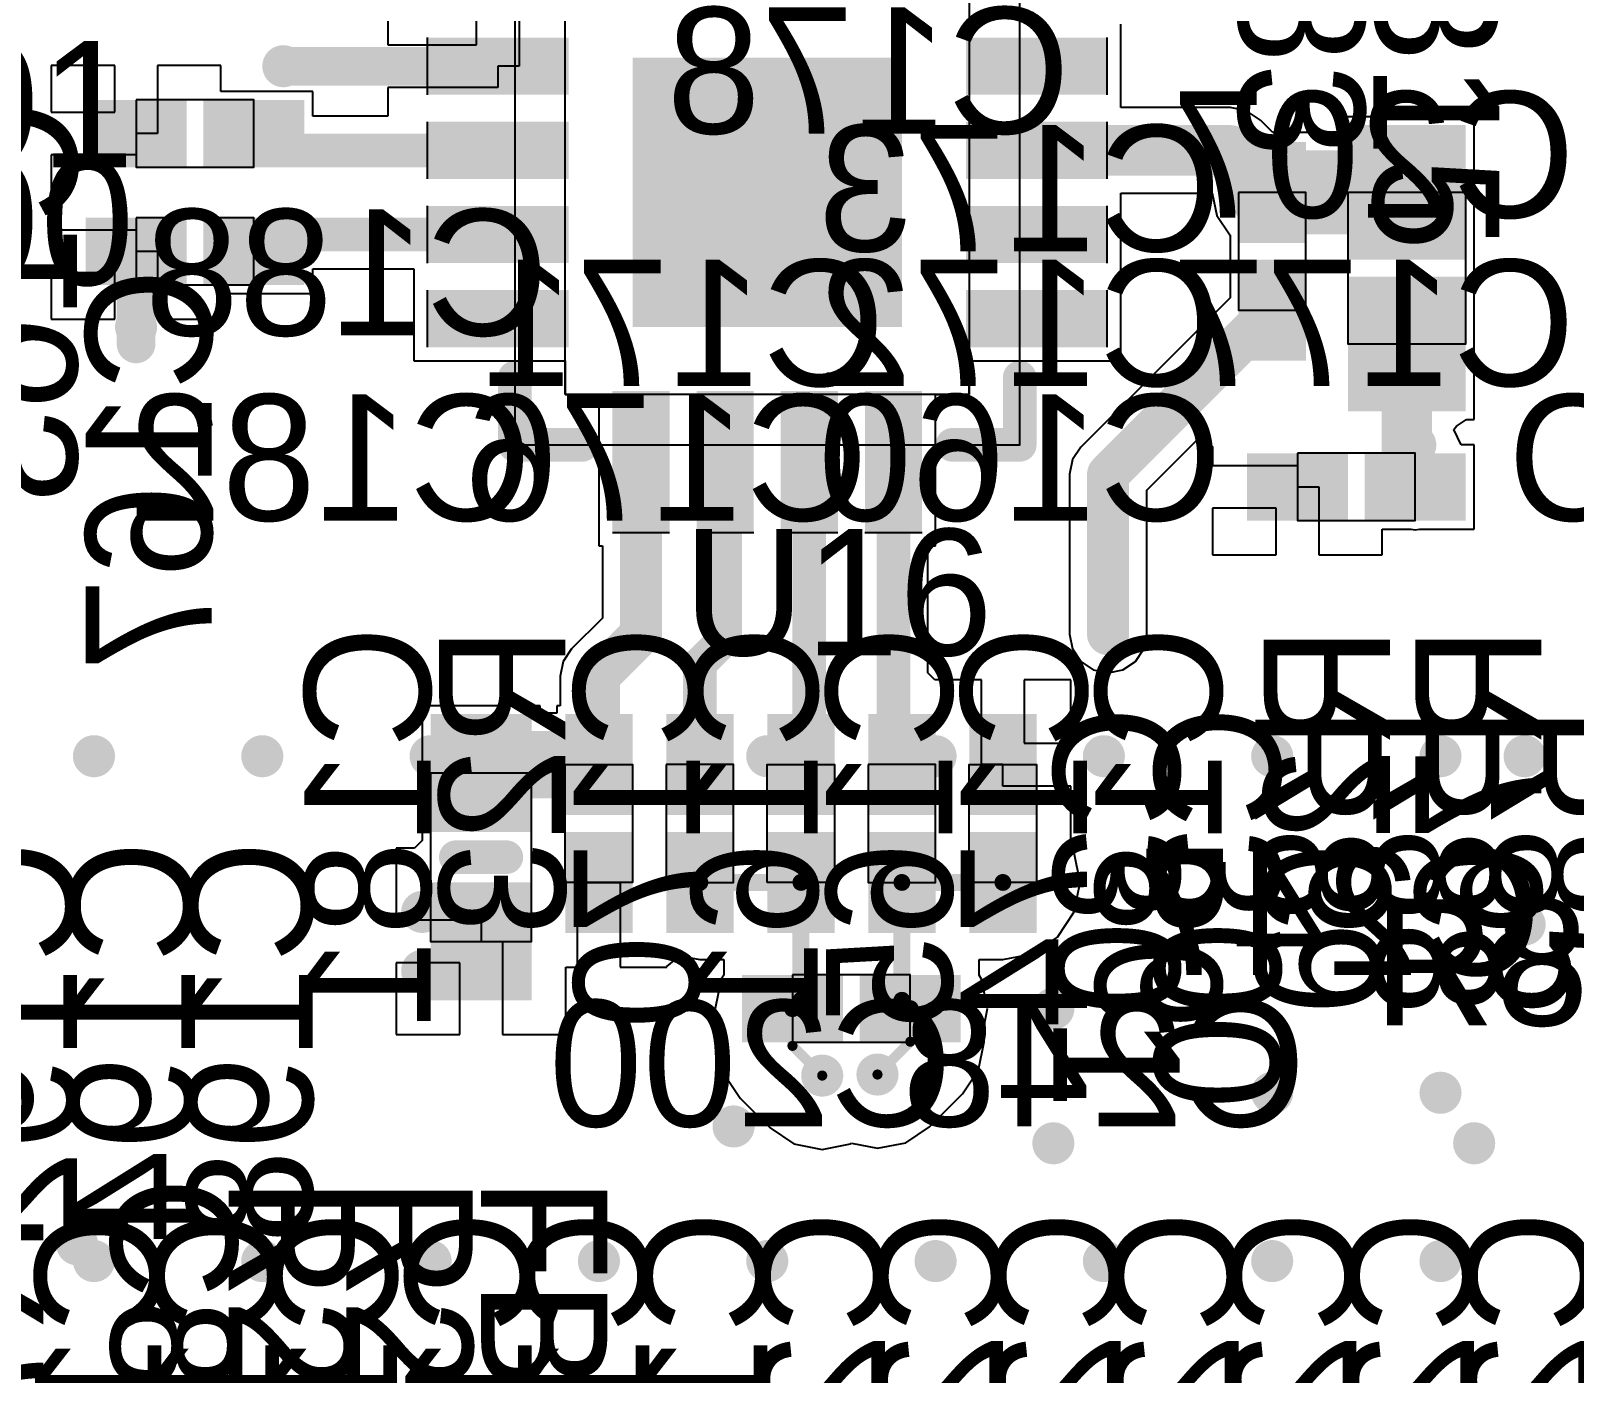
# Model space of a CAD drawing. Header units: millimetres. Extents: x 15 to 122, y 23 to 96.
# Drawn here: x 53.13 to 62.29, y 71.53 to 79.51 of the extents above; entities that cross this region are included whole.
import ezdxf

# ---------------------------------------------------------------- set-up
doc = ezdxf.new("R2010")
doc.units = ezdxf.units.MM
for name, color, linetype in [('BottomLayer', 5, 'Continuous'), ('BottomOverlay', 54, 'Continuous'), ('TopLayer', 1, 'Continuous'), ('TopOverlay', 2, 'Continuous'), ('TopPaste', 8, 'Continuous'), ('TopSolder', 216, 'Continuous'), ('Upper Modules', 80, 'Continuous')]:
    doc.layers.add(name, color=color, linetype=linetype)
doc.styles.get("Standard").update_dxf_attribs({"font": 'ARExthalf2.shx', "width": 0.1})

msp = doc.modelspace()

# ---------------------------------------------------------------- linework, layer by layer
at = {"layer": 'BottomLayer', "const_width": 0.125}
for points in [[(53.4375, 75.2, 1), (53.5625, 75.2, 1)], [(54.4375, 75.2, 1), (54.5625, 75.2, 1)], [(55.4375, 75.2, 1), (55.5625, 75.2, 1)], [(56.4375, 75.2, 1), (56.5625, 75.2, 1)], [(57.4375, 75.2, 1), (57.5625, 75.2, 1)], [(58.4375, 75.2, 1), (58.5625, 75.2, 1)], [(59.4375, 75.2, 1), (59.5625, 75.2, 1)], [(60.4375, 75.2, 1), (60.5625, 75.2, 1)], [(61.4375, 75.2, 1), (61.5625, 75.2, 1)], [(60.4375, 73.2, 1), (60.5625, 73.2, 1)], [(61.4375, 73.2, 1), (61.5625, 73.2, 1)], [(53.4375, 72.2, 1), (53.5625, 72.2, 1)], [(54.4375, 72.2, 1), (54.5625, 72.2, 1)], [(55.4375, 72.2, 1), (55.5625, 72.2, 1)], [(56.4375, 72.2, 1), (56.5625, 72.2, 1)], [(57.4375, 72.2, 1), (57.5625, 72.2, 1)], [(58.4375, 72.2, 1), (58.5625, 72.2, 1)], [(59.4375, 72.2, 1), (59.5625, 72.2, 1)], [(60.4375, 72.2, 1), (60.5625, 72.2, 1)], [(61.4375, 72.2, 1), (61.5625, 72.2, 1)]]:
    msp.add_lwpolyline(points, format="xyb", close=True, dxfattribs=at)
at = {"layer": 'TopLayer'}
for p, q in [((55.246, 79.704), (55.246, 79.427)), ((55.773, 79.427), (55.773, 79.704)), ((56.027, 79.704), (56.027, 79.3)), ((56.3, 77.35), (56.3, 79.75)), ((58.7, 79.75), (58.7, 77.35)), ((59.6, 79.0549), (59.6, 79.55)), ((55.246, 79.427), (55.773, 79.427)), ((53.623, 79.304), (53.246, 79.304)), ((53.246, 79.304), (53.246, 79.027)), ((53.623, 79.027), (53.623, 79.304)), ((54.254, 79.304), (53.877, 79.304)), ((53.877, 79.304), (53.877, 78.9)), ((54.254, 79.15), (54.254, 79.304)), ((56.027, 79.3), (55.9, 79.3)), ((55.9, 79.3), (55.9, 79.173)), ((54.8, 79.15), (54.254, 79.15)), ((54.8, 79.0039), (54.8, 79.15)), ((55.9, 79.173), (55.246, 79.173)), ((55.246, 79.173), (55.246, 79.0039)), ((60.25, 79.0549), (59.6, 79.0549)), ((60.3475, 79.0355), (60.25, 79.0549)), ((53.246, 79.027), (53.623, 79.027)), ((55.246, 79.0039), (54.8, 79.0039)), ((60.4302, 78.9802), (60.3475, 79.0355)), ((60.5036, 78.9069), (60.4302, 78.9802)), ((61.7, 79), (60.9, 79)), ((60.9, 79), (60.9, 78.9069)), ((61.7, 78.1), (61.7, 79)), ((53.877, 78.9), (53.75, 78.9)), ((53.75, 78.9), (53.75, 78.773)), ((60.9, 78.9069), (60.5036, 78.9069)), ((53.75, 78.773), (53.246, 78.773)), ((53.246, 78.773), (53.246, 78.604)), ((53.246, 78.604), (53.246, 78.604)), ((53.246, 78.604), (53.246, 78.327)), ((59.6, 78.05), (59.6, 78.5451)), ((59.6, 78.5451), (60.1441, 78.5451)), ((60.1441, 78.5451), (60.1703, 78.4134)), ((60.1703, 78.4134), (60.2477, 78.2977)), ((53.246, 78.327), (53.75, 78.327)), ((53.75, 78.327), (53.75, 78.2)), ((60.2477, 78.2977), (60.25, 78.2961)), ((60.25, 78.2961), (60.25, 78.2)), ((53.75, 78.2), (53.877, 78.2)), ((53.877, 78.2), (53.877, 77.796)), ((60.25, 78.2), (60.25, 78.2)), ((60.25, 78.2), (60.25, 78.2)), ((60.25, 78.2), (60.25, 78.2)), ((60.25, 78.2), (60.25, 78.2)), ((60.25, 78.2), (60.25, 78.2)), ((60.25, 78.2), (60.25, 78.2)), ((60.25, 78.2), (60.25, 78.2)), ((60.25, 78.2), (60.25, 78.2)), ((60.25, 78.2), (60.25, 77.9244)), ((53.623, 78.073), (53.246, 78.073)), ((53.246, 78.073), (53.246, 77.796)), ((53.623, 77.796), (53.623, 78.073)), ((54.8, 77.95), (54.8, 78.0961)), ((54.8, 78.0961), (55.4, 78.0961)), ((55.4, 78.0961), (55.4, 78.05)), ((55.4, 78.05), (55.4, 77.55)), ((59.6, 77.55), (59.6, 78.05)), ((61.7, 77.2), (61.7, 78.1)), ((61.7, 78.1), (61.7, 78.1)), ((61.7, 78.1), (61.7, 78.1)), ((61.7, 78.1), (61.7, 78.1)), ((61.7, 78.1), (61.7, 78.1)), ((61.7, 78.1), (61.7, 78.1)), ((61.7, 78.1), (61.7, 78.1)), ((54.254, 77.796), (54.254, 77.95)), ((54.254, 77.95), (54.8, 77.95)), ((60.25, 77.9244), (59.3628, 77.0372)), ((53.246, 77.796), (53.623, 77.796)), ((53.877, 77.796), (54.254, 77.796)), ((55.4, 77.55), (56.3, 77.55)), ((56.3, 77.55), (56.3, 77.35)), ((58.7, 77.35), (58.7, 77.55)), ((58.7, 77.55), (59.6, 77.55)), ((58.7, 77.35), (56.3, 77.35)), ((56.3, 77.35), (56.5, 77.35)), ((56.5, 77.35), (56.5, 76.45)), ((58.5, 76.45), (58.5, 77.35)), ((58.5, 77.35), (58.7, 77.35)), ((61.5795, 77.1404), (61.596, 77.1605)), ((61.6222, 77.05), (61.5795, 77.1404)), ((61.596, 77.1605), (61.6551, 77.2)), ((61.6551, 77.2), (61.7, 77.2)), ((59.3628, 77.0372), (59.3131, 76.9628)), ((59.7544, 76.78), (60.0536, 77.0792)), ((60.0536, 77.0792), (60.146, 77.0409)), ((60.146, 77.0409), (60.146, 76.927)), ((61.7, 77.05), (61.6222, 77.05)), ((61.7, 76.55), (61.7, 77.05)), ((59.3131, 76.9628), (59.2956, 76.875)), ((59.2956, 76.875), (59.2956, 75.925)), ((60.146, 76.927), (60.65, 76.927)), ((60.65, 76.927), (60.65, 76.8)), ((59.7544, 75.925), (59.7544, 76.78)), ((60.65, 76.8), (60.777, 76.8)), ((60.777, 76.8), (60.777, 76.396)), ((60.523, 76.673), (60.146, 76.673)), ((60.146, 76.673), (60.146, 76.396)), ((60.523, 76.396), (60.523, 76.673)), ((61.154, 76.396), (61.154, 76.55)), ((61.154, 76.55), (61.3254, 76.55)), ((61.3254, 76.55), (61.35, 76.5451)), ((61.35, 76.5451), (61.3746, 76.55)), ((61.3746, 76.55), (61.7, 76.55)), ((56.5, 76.45), (56.5206, 76.45)), ((56.5206, 76.45), (56.5206, 76.02)), ((58.4539, 75.6961), (58.4539, 76.45)), ((58.4539, 76.45), (58.5, 76.45)), ((60.146, 76.396), (60.523, 76.396)), ((60.777, 76.396), (61.154, 76.396)), ((56.5206, 76.02), (56.3378, 75.8372)), ((59.2956, 75.925), (59.3131, 75.8372)), ((59.7369, 75.8372), (59.7544, 75.925)), ((56.3378, 75.8372), (56.2881, 75.7628)), ((59.3131, 75.8372), (59.3628, 75.7628)), ((59.6872, 75.7628), (59.7369, 75.8372)), ((56.2881, 75.7628), (56.2706, 75.675)), ((59.3628, 75.7628), (59.4372, 75.7131)), ((59.6128, 75.7131), (59.6872, 75.7628)), ((56.2706, 75.675), (56.2706, 75.5)), ((58.496, 75.654), (58.4539, 75.6961)), ((58.773, 75.654), (58.496, 75.654)), ((58.496, 75.654), (58.496, 75.654)), ((58.496, 75.654), (58.496, 75.654)), ((58.773, 75.15), (58.773, 75.654)), ((59.304, 75.654), (59.027, 75.654)), ((59.027, 75.654), (59.027, 75.277)), ((59.304, 75.277), (59.304, 75.654)), ((59.4372, 75.7131), (59.525, 75.6956)), ((59.525, 75.6956), (59.6128, 75.7131)), ((56.15, 75.5), (55.45, 75.5)), ((55.45, 75.5), (55.45, 74.7)), ((56.15, 75.4559), (56.15, 75.5)), ((56.2706, 75.5), (56.25, 75.5)), ((56.25, 75.5), (56.25, 75.4559)), ((56.25, 75.4559), (56.15, 75.4559)), ((59.027, 75.277), (59.304, 75.277)), ((58.9, 75.15), (58.773, 75.15)), ((58.9, 75.023), (58.9, 75.15)), ((59.304, 75.023), (58.9, 75.023)), ((59.304, 74.6553), (59.304, 75.023)), ((55.404, 74.654), (55.296, 74.654)), ((55.296, 74.654), (55.296, 74.227)), ((55.45, 74.7), (55.404, 74.654)), ((55.45, 74.7), (55.45, 74.7)), ((55.45, 74.7), (55.45, 74.7)), ((59.3239, 74.6256), (59.304, 74.6553)), ((59.3588, 74.45), (59.3239, 74.6256)), ((56.373, 73.946), (56.373, 74.45)), ((56.373, 74.45), (56.627, 74.45)), ((56.627, 74.45), (56.627, 73.946)), ((59.3239, 74.2744), (59.3588, 74.45)), ((59.2244, 74.1256), (59.3239, 74.2744)), ((55.296, 74.227), (55.8, 74.227)), ((55.8, 74.227), (55.8, 74.1)), ((55.8, 74.1), (55.927, 74.1)), ((55.927, 74.1), (55.927, 73.546)), ((59.0756, 74.0261), (59.2244, 74.1256)), ((56.904, 73.9514), (56.9813, 74.0148)), ((56.9813, 74.0148), (57.1, 73.9912)), ((58.9, 73.9912), (59.0756, 74.0261)), ((55.673, 73.973), (55.296, 73.973)), ((55.296, 73.973), (55.296, 73.546)), ((55.673, 73.546), (55.673, 73.973)), ((56.304, 73.546), (56.304, 73.946)), ((56.304, 73.946), (56.373, 73.946)), ((56.627, 73.946), (56.904, 73.946)), ((56.904, 73.946), (56.904, 73.9514)), ((57.1, 73.9912), (57.2412, 73.9912)), ((57.2412, 73.9912), (57.2412, 73.8981)), ((58.7588, 73.8981), (58.7588, 73.9912)), ((58.7588, 73.9912), (58.9, 73.9912)), ((57.2261, 73.8756), (57.1912, 73.7)), ((57.2412, 73.8981), (57.2261, 73.8756)), ((58.7739, 73.8756), (58.7588, 73.8981)), ((58.8088, 73.7), (58.7739, 73.8756)), ((57.1912, 73.7), (57.2116, 73.5975)), ((58.7884, 73.5975), (58.8088, 73.7)), ((55.296, 73.546), (55.673, 73.546)), ((55.927, 73.546), (56.304, 73.546)), ((57.2116, 73.5975), (57.2116, 73.479)), ((58.7884, 73.5036), (58.7884, 73.5975)), ((57.2116, 73.479), (57.245, 73.3112)), ((58.7551, 73.3358), (58.7884, 73.5036)), ((57.245, 73.3112), (57.34, 73.1689)), ((58.66, 73.1936), (58.7551, 73.3358)), ((57.34, 73.1689), (57.5166, 72.9923)), ((58.465, 72.9986), (58.66, 73.1936)), ((57.5166, 72.9923), (57.6588, 72.8973)), ((58.3228, 72.9035), (58.465, 72.9986)), ((57.6588, 72.8973), (57.8266, 72.8639)), ((57.8266, 72.8639), (57.9944, 72.8973)), ((57.9944, 72.8973), (57.9999, 72.901)), ((57.9999, 72.901), (58.155, 72.8702)), ((58.155, 72.8702), (58.3228, 72.9035))]:
    msp.add_line(p, q, dxfattribs=at)
for points, const_width in [([(54.5625, 79.3, 1), (54.6875, 79.3, 1)], 0.125), ([(54.5675, 79.3, 1), (54.6825, 79.3, 1)], 0.115), ([(55.4425, 79.3, 1), (55.5575, 79.3, 1)], 0.115), ([(54.4, 78.9, 1), (54.5, 78.9, 1)], 0.1), ([(59.025, 78.8, 1), (59.175, 78.8, 1)], 0.15), ([(60.175, 78.8, 1), (60.325, 78.8, 1)], 0.15), ([(60.175, 78.8, 1), (60.325, 78.8, 1)], 0.15), ([(54.5, 78.8, 1), (54.6, 78.8, 1)], 0.1), ([(54.5, 78.8, 1), (54.6, 78.8, 1)], 0.1), ([(55.45, 78.8, 1), (55.55, 78.8, 1)], 0.1), ([(60.375, 78.55, 1), (60.625, 78.55, 1)], 0.25), ([(61.175, 78.55, 1), (61.425, 78.55, 1)], 0.25), ([(60.425, 78.55, 1), (60.575, 78.55, 1)], 0.15), ([(54.5, 78.3, 1), (54.6, 78.3, 1)], 0.1), ([(54.5, 78.3, 1), (54.6, 78.3, 1)], 0.1), ([(55.45, 78.3, 1), (55.55, 78.3, 1)], 0.1), ([(53.6925, 78.2, 1), (53.8075, 78.2, 1)], 0.115), ([(54.4, 78.2, 1), (54.5, 78.2, 1)], 0.1), ([(60.4375, 77.85, 1), (60.5625, 77.85, 1)], 0.125), ([(53.6875, 77.75, 1), (53.8125, 77.75, 1)], 0.125), ([(53.6925, 77.75, 1), (53.8075, 77.75, 1)], 0.115), ([(53.6925, 77.75, 1), (53.8075, 77.75, 1)], 0.115), ([(53.6925, 77.65, 1), (53.8075, 77.65, 1)], 0.115), ([(61.225, 77.65, 1), (61.375, 77.65, 1)], 0.15), ([(61.225, 77.05, 1), (61.375, 77.05, 1)], 0.15), ([(61.225, 77.05, 1), (61.375, 77.05, 1)], 0.15), ([(61.2875, 77.05, 1), (61.4125, 77.05, 1)], 0.125), ([(57.1875, 76.925, 1), (57.3125, 76.925, 1)], 0.125), ([(59.4625, 76.875, 1), (59.5875, 76.875, 1)], 0.125), ([(59.4625, 76.875, 1), (59.5875, 76.875, 1)], 0.125), ([(61.225, 76.85, 1), (61.375, 76.85, 1)], 0.15), ([(61.225, 76.85, 1), (61.375, 76.85, 1)], 0.15), ([(61.275, 76.8, 1), (61.425, 76.8, 1)], 0.15), ([(60.4625, 76.8, 1), (60.5875, 76.8, 1)], 0.125), ([(60.7125, 76.8, 1), (60.8375, 76.8, 1)], 0.125), ([(57.1875, 76.675, 1), (57.3125, 76.675, 1)], 0.125), ([(56.6875, 76.55, 1), (56.8125, 76.55, 1)], 0.125), ([(57.2, 76.55, 1), (57.3, 76.55, 1)], 0.1), ([(57.7, 76.55, 1), (57.8, 76.55, 1)], 0.1), ([(58.2, 76.55, 1), (58.3, 76.55, 1)], 0.1), ([(56.6875, 75.925, 1), (56.8125, 75.925, 1)], 0.125), ([(56.6875, 75.925, 1), (56.8125, 75.925, 1)], 0.125), ([(59.4625, 75.925, 1), (59.5875, 75.925, 1)], 0.125), ([(59.4625, 75.925, 1), (59.5875, 75.925, 1)], 0.125), ([(57.2, 75.9, 1), (57.3, 75.9, 1)], 0.1), ([(57.2, 75.9, 1), (57.3, 75.9, 1)], 0.1), ([(57.05, 75.75, 1), (57.15, 75.75, 1)], 0.1), ([(57.05, 75.75, 1), (57.15, 75.75, 1)], 0.1), ([(56.4375, 75.675, 1), (56.5625, 75.675, 1)], 0.125), ([(56.4375, 75.675, 1), (56.5625, 75.675, 1)], 0.125), ([(57.0375, 75.275, 1), (57.1625, 75.275, 1)], 0.125), ([(58.8375, 75.275, 1), (58.9625, 75.275, 1)], 0.125), ([(55.75, 75.15, 1), (55.95, 75.15, 1)], 0.2), ([(56.4, 75.15, 1), (56.6, 75.15, 1)], 0.2), ([(57.7, 75.2, 1), (57.8, 75.2, 1)], 0.1), ([(57.7, 75.2, 1), (57.8, 75.2, 1)], 0.1), ([(58.2, 75.2, 1), (58.3, 75.2, 1)], 0.1), ([(58.2, 75.2, 1), (58.3, 75.2, 1)], 0.1), ([(61.9375, 75.2, 1), (62.0625, 75.2, 1)], 0.125), ([(55.7375, 75.1, 1), (55.8625, 75.1, 1)], 0.125), ([(56.4375, 75.15, 1), (56.5625, 75.15, 1)], 0.125), ([(57.05, 75.15, 1), (57.15, 75.15, 1)], 0.1), ([(57.65, 75.15, 1), (57.75, 75.15, 1)], 0.1), ([(58.25, 75.15, 1), (58.35, 75.15, 1)], 0.1), ([(57.0375, 75.025, 1), (57.1625, 75.025, 1)], 0.125), ([(58.8375, 75.025, 1), (58.9625, 75.025, 1)], 0.125), ([(56.4375, 74.575, 1), (56.5625, 74.575, 1)], 0.125), ([(57.075, 74.45, 1), (57.125, 74.45, 1)], 0.05), ([(57.675, 74.45, 1), (57.725, 74.45, 1)], 0.05), ([(57.675, 74.45, 1), (57.725, 74.45, 1)], 0.05), ([(58.275, 74.45, 1), (58.325, 74.45, 1)], 0.05), ([(58.275, 74.45, 1), (58.325, 74.45, 1)], 0.05), ([(58.875, 74.45, 1), (58.925, 74.45, 1)], 0.05), ([(55.3875, 74.275, 1), (55.5125, 74.275, 1)], 0.125), ([(55.8625, 74.275, 1), (55.9875, 74.275, 1)], 0.125), ([(56.4375, 74.325, 1), (56.5625, 74.325, 1)], 0.125), ([(61.9375, 74.2, 1), (62.0625, 74.2, 1)], 0.125), ([(55.3875, 73.925, 1), (55.5125, 73.925, 1)], 0.125), ([(55.8625, 73.925, 1), (55.9875, 73.925, 1)], 0.125), ([(59.1375, 73.7, 1), (59.2625, 73.7, 1)], 0.125), ([(57.625, 73.7, 1), (57.675, 73.7, 1)], 0.05), ([(57.635, 73.7, 1), (57.665, 73.7, 1)], 0.03), ([(57.675, 73.75, 1), (57.725, 73.75, 1)], 0.05), ([(57.675, 73.75, 1), (57.725, 73.75, 1)], 0.05), ([(58.275, 73.75, 1), (58.325, 73.75, 1)], 0.05), ([(58.275, 73.75, 1), (58.325, 73.75, 1)], 0.05), ([(58.325, 73.7, 1), (58.375, 73.7, 1)], 0.05), ([(58.335, 73.7, 1), (58.365, 73.7, 1)], 0.03), ([(57.635, 73.479, 1), (57.665, 73.479, 1)], 0.03), ([(57.635, 73.479, 1), (57.665, 73.479, 1)], 0.03), ([(58.335, 73.5036, 1), (58.365, 73.5036, 1)], 0.03), ([(58.335, 73.5036, 1), (58.365, 73.5036, 1)], 0.03), ([(57.7641, 73.3024, 1), (57.8891, 73.3024, 1)], 0.125), ([(58.0925, 73.3086, 1), (58.2175, 73.3086, 1)], 0.125), ([(57.8116, 73.3024, 1), (57.8416, 73.3024, 1)], 0.03), ([(58.14, 73.3086, 1), (58.17, 73.3086, 1)], 0.03), ([(57.2375, 73, 1), (57.3625, 73, 1)], 0.125), ([(59.1375, 72.9, 1), (59.2625, 72.9, 1)], 0.125), ([(61.6375, 72.9, 1), (61.7625, 72.9, 1)], 0.125), ([(53.3375, 72.3, 1), (53.4625, 72.3, 1)], 0.125)]:
    msp.add_lwpolyline(points, format="xyb", close=True, dxfattribs=dict(at, const_width=const_width))
for points, const_width in [([(54.625, 79.3), (55.5, 79.3)], 0.23), ([(54.45, 78.9), (54.55, 78.8)], 0.2), ([(59.1, 78.8), (60.25, 78.8)], 0.3), ([(60.25, 78.8), (60.5, 78.55)], 0.3), ([(54.55, 78.8), (55.5, 78.8)], 0.2), ([(60.5, 78.55), (61.3, 78.55)], 0.5), ([(54.45, 78.2), (54.55, 78.3)], 0.2), ([(54.55, 78.3), (55.5, 78.3)], 0.2), ([(53.75, 77.75), (53.75, 78.2)], 0.23), ([(59.525, 76.875), (60.5, 77.85)], 0.25), ([(53.75, 77.65), (53.75, 77.75)], 0.23), ([(61.3, 77.05), (61.3, 77.65)], 0.3), ([(61.3, 76.85), (61.3, 77.05)], 0.3), ([(59.525, 75.925), (59.525, 76.875)], 0.25), ([(61.3, 76.85), (61.35, 76.8)], 0.3), ([(56.75, 75.925), (56.75, 76.55)], 0.25), ([(57.25, 75.9), (57.25, 76.55)], 0.2), ([(57.75, 75.2), (57.75, 76.55)], 0.2), ([(58.25, 75.2), (58.25, 76.55)], 0.2), ([(56.5, 75.675), (56.75, 75.925)], 0.25), ([(57.1, 75.75), (57.25, 75.9)], 0.2), ([(57.1, 75.15), (57.1, 75.75)], 0.2), ([(56.5, 75.15), (56.5, 75.675)], 0.25), ([(55.85, 75.15), (56.5, 75.15)], 0.4), ([(57.7, 75.15), (57.75, 75.2)], 0.2), ([(58.25, 75.2), (58.3, 75.15)], 0.2), ([(57.1, 74.45), (57.7, 74.45)], 0.1), ([(57.7, 73.75), (57.7, 74.45)], 0.1), ([(58.3, 74.45), (58.9, 74.45)], 0.1), ([(58.3, 73.75), (58.3, 74.45)], 0.1), ([(57.65, 73.7), (57.7, 73.75)], 0.1), ([(57.65, 73.479), (57.65, 73.7)], 0.06), ([(58.3, 73.75), (58.35, 73.7)], 0.1), ([(58.35, 73.5036), (58.35, 73.7)], 0.06), ([(57.65, 73.479), (57.8266, 73.3024)], 0.06), ([(58.155, 73.3086), (58.35, 73.5036)], 0.06)]:
    msp.add_lwpolyline(points, dxfattribs=dict(at, const_width=const_width))
for points in [[(55.5, 79.45), (55.5, 79.15), (56.3, 79.45), (56.3, 79.15)], [(58.7, 79.45), (58.7, 79.15), (59.5, 79.45), (59.5, 79.15)], [(56.75, 79.3), (56.75, 77.8), (58.25, 79.3), (58.25, 77.8)], [(54, 78.75), (54, 79.05), (53.5, 78.75), (53.5, 79.05)], [(54.7, 78.75), (54.7, 79.05), (54.2, 78.75), (54.2, 79.05)], [(55.5, 78.95), (55.5, 78.65), (56.3, 78.95), (56.3, 78.65)], [(58.7, 78.95), (58.7, 78.65), (59.5, 78.95), (59.5, 78.65)], [(61.6, 78.9), (61, 78.9), (61.6, 78.2), (61, 78.2)], [(60.65, 78.8), (60.35, 78.8), (60.65, 78.3), (60.35, 78.3)], [(55.5, 78.45), (55.5, 78.15), (56.3, 78.45), (56.3, 78.15)], [(58.7, 78.45), (58.7, 78.15), (59.5, 78.45), (59.5, 78.15)], [(53.5, 78.35), (53.5, 78.05), (54, 78.35), (54, 78.05)], [(54.2, 78.35), (54.2, 78.05), (54.7, 78.35), (54.7, 78.05)], [(60.65, 78.1), (60.35, 78.1), (60.65, 77.6), (60.35, 77.6)], [(55.5, 77.95), (55.5, 77.65), (56.3, 77.95), (56.3, 77.65)], [(58.7, 77.95), (58.7, 77.65), (59.5, 77.95), (59.5, 77.65)], [(61.6, 78), (61, 78), (61.6, 77.3), (61, 77.3)], [(56.6, 76.55), (56.9, 76.55), (56.6, 77.35), (56.9, 77.35)], [(57.1, 76.55), (57.4, 76.55), (57.1, 77.35), (57.4, 77.35)], [(57.6, 76.55), (57.9, 76.55), (57.6, 77.35), (57.9, 77.35)], [(58.1, 76.55), (58.4, 76.55), (58.1, 77.35), (58.4, 77.35)], [(60.4, 76.95), (60.4, 76.65), (60.9, 76.95), (60.9, 76.65)], [(61.1, 76.95), (61.1, 76.65), (61.6, 76.95), (61.6, 76.65)], [(55.55, 74.8), (56.05, 74.8), (55.55, 75.4), (56.05, 75.4)], [(56.35, 74.9), (56.65, 74.9), (56.35, 75.4), (56.65, 75.4)], [(56.95, 74.9), (57.25, 74.9), (56.95, 75.4), (57.25, 75.4)], [(57.55, 74.9), (57.85, 74.9), (57.55, 75.4), (57.85, 75.4)], [(58.15, 74.9), (58.45, 74.9), (58.15, 75.4), (58.45, 75.4)], [(58.75, 74.9), (59.05, 74.9), (58.75, 75.4), (59.05, 75.4)], [(56.35, 74.2), (56.65, 74.2), (56.35, 74.7), (56.65, 74.7)], [(56.95, 74.2), (57.25, 74.2), (56.95, 74.7), (57.25, 74.7)], [(57.55, 74.2), (57.85, 74.2), (57.55, 74.7), (57.85, 74.7)], [(58.15, 74.2), (58.45, 74.2), (58.15, 74.7), (58.45, 74.7)], [(58.75, 74.2), (59.05, 74.2), (58.75, 74.7), (59.05, 74.7)], [(55.55, 73.8), (56.05, 73.8), (55.55, 74.4), (56.05, 74.4)], [(57.4, 73.85), (57.4, 73.55), (57.9, 73.85), (57.9, 73.55)], [(58.1, 73.85), (58.1, 73.55), (58.6, 73.85), (58.6, 73.55)]]:
    msp.add_solid(points, dxfattribs=at)
at = {"layer": 'TopOverlay', "const_width": 0.2}
for points in [[(56, 77.05), (56, 77.45)], [(59, 77.05), (59, 77.45)], [(56, 77.05), (56.4, 77.05)], [(58.6, 77.05), (59, 77.05)], [(55.65, 74.6), (55.95, 74.6)]]:
    msp.add_lwpolyline(points, dxfattribs=at)
at = {"layer": 'TopOverlay', "const_width": 0.1}
for points in [[(55.95, 77.45, 1), (56.05, 77.45, 1)], [(58.95, 77.45, 1), (59.05, 77.45, 1)], [(55.95, 77.05, 1), (56.05, 77.05, 1)], [(55.95, 77.05, 1), (56.05, 77.05, 1)], [(56.35, 77.05, 1), (56.45, 77.05, 1)], [(58.55, 77.05, 1), (58.65, 77.05, 1)], [(58.95, 77.05, 1), (59.05, 77.05, 1)], [(58.95, 77.05, 1), (59.05, 77.05, 1)], [(55.6, 74.6, 1), (55.7, 74.6, 1)], [(55.9, 74.6, 1), (56, 74.6, 1)]]:
    msp.add_lwpolyline(points, format="xyb", close=True, dxfattribs=at)
at = {"layer": 'TopPaste'}
for points in [[(55.5, 79.45), (55.5, 79.15), (56.3, 79.45), (56.3, 79.15)], [(55.5, 79.45), (55.5, 79.15), (56.3, 79.45), (56.3, 79.15)], [(58.7, 79.45), (58.7, 79.15), (59.5, 79.45), (59.5, 79.15)], [(58.7, 79.45), (58.7, 79.15), (59.5, 79.45), (59.5, 79.15)], [(56.75, 79.3), (56.75, 77.8), (58.25, 79.3), (58.25, 77.8)], [(56.75, 79.3), (56.75, 77.8), (58.25, 79.3), (58.25, 77.8)], [(54, 78.75), (54, 79.05), (53.5, 78.75), (53.5, 79.05)], [(54, 78.75), (54, 79.05), (53.5, 78.75), (53.5, 79.05)], [(54.7, 78.75), (54.7, 79.05), (54.2, 78.75), (54.2, 79.05)], [(54.7, 78.75), (54.7, 79.05), (54.2, 78.75), (54.2, 79.05)], [(55.5, 78.95), (55.5, 78.65), (56.3, 78.95), (56.3, 78.65)], [(55.5, 78.95), (55.5, 78.65), (56.3, 78.95), (56.3, 78.65)], [(58.7, 78.95), (58.7, 78.65), (59.5, 78.95), (59.5, 78.65)], [(58.7, 78.95), (58.7, 78.65), (59.5, 78.95), (59.5, 78.65)], [(61.6, 78.9), (61, 78.9), (61.6, 78.2), (61, 78.2)], [(61.6, 78.9), (61, 78.9), (61.6, 78.2), (61, 78.2)], [(60.65, 78.8), (60.35, 78.8), (60.65, 78.3), (60.35, 78.3)], [(60.65, 78.8), (60.35, 78.8), (60.65, 78.3), (60.35, 78.3)], [(55.5, 78.45), (55.5, 78.15), (56.3, 78.45), (56.3, 78.15)], [(55.5, 78.45), (55.5, 78.15), (56.3, 78.45), (56.3, 78.15)], [(58.7, 78.45), (58.7, 78.15), (59.5, 78.45), (59.5, 78.15)], [(58.7, 78.45), (58.7, 78.15), (59.5, 78.45), (59.5, 78.15)], [(53.5, 78.35), (53.5, 78.05), (54, 78.35), (54, 78.05)], [(53.5, 78.35), (53.5, 78.05), (54, 78.35), (54, 78.05)], [(54.2, 78.35), (54.2, 78.05), (54.7, 78.35), (54.7, 78.05)], [(54.2, 78.35), (54.2, 78.05), (54.7, 78.35), (54.7, 78.05)], [(60.65, 78.1), (60.35, 78.1), (60.65, 77.6), (60.35, 77.6)], [(60.65, 78.1), (60.35, 78.1), (60.65, 77.6), (60.35, 77.6)], [(55.5, 77.95), (55.5, 77.65), (56.3, 77.95), (56.3, 77.65)], [(55.5, 77.95), (55.5, 77.65), (56.3, 77.95), (56.3, 77.65)], [(58.7, 77.95), (58.7, 77.65), (59.5, 77.95), (59.5, 77.65)], [(58.7, 77.95), (58.7, 77.65), (59.5, 77.95), (59.5, 77.65)], [(61.6, 78), (61, 78), (61.6, 77.3), (61, 77.3)], [(61.6, 78), (61, 78), (61.6, 77.3), (61, 77.3)], [(56.6, 76.55), (56.9, 76.55), (56.6, 77.35), (56.9, 77.35)], [(56.6, 76.55), (56.9, 76.55), (56.6, 77.35), (56.9, 77.35)], [(57.1, 76.55), (57.4, 76.55), (57.1, 77.35), (57.4, 77.35)], [(57.1, 76.55), (57.4, 76.55), (57.1, 77.35), (57.4, 77.35)], [(57.6, 76.55), (57.9, 76.55), (57.6, 77.35), (57.9, 77.35)], [(57.6, 76.55), (57.9, 76.55), (57.6, 77.35), (57.9, 77.35)], [(58.1, 76.55), (58.4, 76.55), (58.1, 77.35), (58.4, 77.35)], [(58.1, 76.55), (58.4, 76.55), (58.1, 77.35), (58.4, 77.35)], [(60.4, 76.95), (60.4, 76.65), (60.9, 76.95), (60.9, 76.65)], [(60.4, 76.95), (60.4, 76.65), (60.9, 76.95), (60.9, 76.65)], [(61.1, 76.95), (61.1, 76.65), (61.6, 76.95), (61.6, 76.65)], [(61.1, 76.95), (61.1, 76.65), (61.6, 76.95), (61.6, 76.65)], [(55.55, 74.8), (56.05, 74.8), (55.55, 75.4), (56.05, 75.4)], [(55.55, 74.8), (56.05, 74.8), (55.55, 75.4), (56.05, 75.4)], [(56.35, 74.9), (56.65, 74.9), (56.35, 75.4), (56.65, 75.4)], [(56.35, 74.9), (56.65, 74.9), (56.35, 75.4), (56.65, 75.4)], [(56.95, 74.9), (57.25, 74.9), (56.95, 75.4), (57.25, 75.4)], [(56.95, 74.9), (57.25, 74.9), (56.95, 75.4), (57.25, 75.4)], [(57.55, 74.9), (57.85, 74.9), (57.55, 75.4), (57.85, 75.4)], [(57.55, 74.9), (57.85, 74.9), (57.55, 75.4), (57.85, 75.4)], [(58.15, 74.9), (58.45, 74.9), (58.15, 75.4), (58.45, 75.4)], [(58.15, 74.9), (58.45, 74.9), (58.15, 75.4), (58.45, 75.4)], [(58.75, 74.9), (59.05, 74.9), (58.75, 75.4), (59.05, 75.4)], [(58.75, 74.9), (59.05, 74.9), (58.75, 75.4), (59.05, 75.4)], [(56.35, 74.2), (56.65, 74.2), (56.35, 74.7), (56.65, 74.7)], [(56.35, 74.2), (56.65, 74.2), (56.35, 74.7), (56.65, 74.7)], [(56.95, 74.2), (57.25, 74.2), (56.95, 74.7), (57.25, 74.7)], [(56.95, 74.2), (57.25, 74.2), (56.95, 74.7), (57.25, 74.7)], [(57.55, 74.2), (57.85, 74.2), (57.55, 74.7), (57.85, 74.7)], [(57.55, 74.2), (57.85, 74.2), (57.55, 74.7), (57.85, 74.7)], [(58.15, 74.2), (58.45, 74.2), (58.15, 74.7), (58.45, 74.7)], [(58.15, 74.2), (58.45, 74.2), (58.15, 74.7), (58.45, 74.7)], [(58.75, 74.2), (59.05, 74.2), (58.75, 74.7), (59.05, 74.7)], [(58.75, 74.2), (59.05, 74.2), (58.75, 74.7), (59.05, 74.7)], [(55.55, 73.8), (56.05, 73.8), (55.55, 74.4), (56.05, 74.4)], [(55.55, 73.8), (56.05, 73.8), (55.55, 74.4), (56.05, 74.4)], [(57.4, 73.85), (57.4, 73.55), (57.9, 73.85), (57.9, 73.55)], [(57.4, 73.85), (57.4, 73.55), (57.9, 73.85), (57.9, 73.55)], [(58.1, 73.85), (58.1, 73.55), (58.6, 73.85), (58.6, 73.55)], [(58.1, 73.85), (58.1, 73.55), (58.6, 73.85), (58.6, 73.55)]]:
    msp.add_solid(points, dxfattribs=at)
at = {"layer": 'TopSolder', "const_width": 0.175}
msp.add_lwpolyline([(55.7125, 75.1, 1), (55.8875, 75.1, 1)], format="xyb", close=True, dxfattribs=at)
msp.add_lwpolyline([(55.7125, 75.1, 1), (55.8875, 75.1, 1)], format="xyb", close=True, dxfattribs=at)
at = {"layer": 'TopSolder'}
for points in [[(55.48, 79.47), (55.48, 79.13), (56.32, 79.47), (56.32, 79.13)], [(55.48, 79.47), (55.48, 79.13), (56.32, 79.47), (56.32, 79.13)], [(58.68, 79.47), (58.68, 79.13), (59.52, 79.47), (59.52, 79.13)], [(58.68, 79.47), (58.68, 79.13), (59.52, 79.47), (59.52, 79.13)], [(56.7, 79.35), (56.7, 77.75), (58.3, 79.35), (58.3, 77.75)], [(56.7, 79.35), (56.7, 77.75), (58.3, 79.35), (58.3, 77.75)], [(54.05, 78.7), (54.05, 79.1), (53.45, 78.7), (53.45, 79.1)], [(54.05, 78.7), (54.05, 79.1), (53.45, 78.7), (53.45, 79.1)], [(54.75, 78.7), (54.75, 79.1), (54.15, 78.7), (54.15, 79.1)], [(54.75, 78.7), (54.75, 79.1), (54.15, 78.7), (54.15, 79.1)], [(55.48, 78.97), (55.48, 78.63), (56.32, 78.97), (56.32, 78.63)], [(55.48, 78.97), (55.48, 78.63), (56.32, 78.97), (56.32, 78.63)], [(58.68, 78.97), (58.68, 78.63), (59.52, 78.97), (59.52, 78.63)], [(58.68, 78.97), (58.68, 78.63), (59.52, 78.97), (59.52, 78.63)], [(61.65, 78.95), (60.95, 78.95), (61.65, 78.15), (60.95, 78.15)], [(61.65, 78.95), (60.95, 78.95), (61.65, 78.15), (60.95, 78.15)], [(60.7, 78.85), (60.3, 78.85), (60.7, 78.25), (60.3, 78.25)], [(60.7, 78.85), (60.3, 78.85), (60.7, 78.25), (60.3, 78.25)], [(53.45, 78.4), (53.45, 78), (54.05, 78.4), (54.05, 78)], [(53.45, 78.4), (53.45, 78), (54.05, 78.4), (54.05, 78)], [(54.15, 78.4), (54.15, 78), (54.75, 78.4), (54.75, 78)], [(54.15, 78.4), (54.15, 78), (54.75, 78.4), (54.75, 78)], [(55.48, 78.47), (55.48, 78.13), (56.32, 78.47), (56.32, 78.13)], [(55.48, 78.47), (55.48, 78.13), (56.32, 78.47), (56.32, 78.13)], [(58.68, 78.47), (58.68, 78.13), (59.52, 78.47), (59.52, 78.13)], [(58.68, 78.47), (58.68, 78.13), (59.52, 78.47), (59.52, 78.13)], [(60.7, 78.15), (60.3, 78.15), (60.7, 77.55), (60.3, 77.55)], [(60.7, 78.15), (60.3, 78.15), (60.7, 77.55), (60.3, 77.55)], [(61.65, 78.05), (60.95, 78.05), (61.65, 77.25), (60.95, 77.25)], [(61.65, 78.05), (60.95, 78.05), (61.65, 77.25), (60.95, 77.25)], [(55.48, 77.97), (55.48, 77.63), (56.32, 77.97), (56.32, 77.63)], [(55.48, 77.97), (55.48, 77.63), (56.32, 77.97), (56.32, 77.63)], [(58.68, 77.97), (58.68, 77.63), (59.52, 77.97), (59.52, 77.63)], [(58.68, 77.97), (58.68, 77.63), (59.52, 77.97), (59.52, 77.63)], [(56.58, 76.53), (56.92, 76.53), (56.58, 77.37), (56.92, 77.37)], [(56.58, 76.53), (56.92, 76.53), (56.58, 77.37), (56.92, 77.37)], [(57.08, 76.53), (57.42, 76.53), (57.08, 77.37), (57.42, 77.37)], [(57.08, 76.53), (57.42, 76.53), (57.08, 77.37), (57.42, 77.37)], [(57.58, 76.53), (57.92, 76.53), (57.58, 77.37), (57.92, 77.37)], [(57.58, 76.53), (57.92, 76.53), (57.58, 77.37), (57.92, 77.37)], [(58.08, 76.53), (58.42, 76.53), (58.08, 77.37), (58.42, 77.37)], [(58.08, 76.53), (58.42, 76.53), (58.08, 77.37), (58.42, 77.37)], [(60.35, 77), (60.35, 76.6), (60.95, 77), (60.95, 76.6)], [(60.35, 77), (60.35, 76.6), (60.95, 77), (60.95, 76.6)], [(61.05, 77), (61.05, 76.6), (61.65, 77), (61.65, 76.6)], [(61.05, 77), (61.05, 76.6), (61.65, 77), (61.65, 76.6)], [(55.5, 74.75), (56.1, 74.75), (55.5, 75.45), (56.1, 75.45)], [(55.5, 74.75), (56.1, 74.75), (55.5, 75.45), (56.1, 75.45)], [(56.3, 74.85), (56.7, 74.85), (56.3, 75.45), (56.7, 75.45)], [(56.3, 74.85), (56.7, 74.85), (56.3, 75.45), (56.7, 75.45)], [(56.9, 74.85), (57.3, 74.85), (56.9, 75.45), (57.3, 75.45)], [(56.9, 74.85), (57.3, 74.85), (56.9, 75.45), (57.3, 75.45)], [(57.5, 74.85), (57.9, 74.85), (57.5, 75.45), (57.9, 75.45)], [(57.5, 74.85), (57.9, 74.85), (57.5, 75.45), (57.9, 75.45)], [(58.1, 74.85), (58.5, 74.85), (58.1, 75.45), (58.5, 75.45)], [(58.1, 74.85), (58.5, 74.85), (58.1, 75.45), (58.5, 75.45)], [(58.7, 74.85), (59.1, 74.85), (58.7, 75.45), (59.1, 75.45)], [(58.7, 74.85), (59.1, 74.85), (58.7, 75.45), (59.1, 75.45)], [(56.3, 74.15), (56.7, 74.15), (56.3, 74.75), (56.7, 74.75)], [(56.3, 74.15), (56.7, 74.15), (56.3, 74.75), (56.7, 74.75)], [(56.9, 74.15), (57.3, 74.15), (56.9, 74.75), (57.3, 74.75)], [(56.9, 74.15), (57.3, 74.15), (56.9, 74.75), (57.3, 74.75)], [(57.5, 74.15), (57.9, 74.15), (57.5, 74.75), (57.9, 74.75)], [(57.5, 74.15), (57.9, 74.15), (57.5, 74.75), (57.9, 74.75)], [(58.1, 74.15), (58.5, 74.15), (58.1, 74.75), (58.5, 74.75)], [(58.1, 74.15), (58.5, 74.15), (58.1, 74.75), (58.5, 74.75)], [(58.7, 74.15), (59.1, 74.15), (58.7, 74.75), (59.1, 74.75)], [(58.7, 74.15), (59.1, 74.15), (58.7, 74.75), (59.1, 74.75)], [(55.5, 73.75), (56.1, 73.75), (55.5, 74.45), (56.1, 74.45)], [(55.5, 73.75), (56.1, 73.75), (55.5, 74.45), (56.1, 74.45)], [(57.35, 73.9), (57.35, 73.5), (57.95, 73.9), (57.95, 73.5)], [(57.35, 73.9), (57.35, 73.5), (57.95, 73.9), (57.95, 73.5)], [(58.05, 73.9), (58.05, 73.5), (58.65, 73.9), (58.65, 73.5)], [(58.05, 73.9), (58.05, 73.5), (58.65, 73.9), (58.65, 73.5)]]:
    msp.add_solid(points, dxfattribs=at)
at = {"layer": 'Upper Modules'}
for p, q in [((55.48, 79.47), (55.48, 79.13)), ((59.52, 79.13), (59.52, 79.47)), ((55.48, 78.97), (55.48, 78.63)), ((59.52, 78.63), (59.52, 78.97)), ((55.48, 78.47), (55.48, 78.13)), ((59.52, 78.13), (59.52, 78.47)), ((55.48, 77.97), (55.48, 77.63)), ((59.52, 77.63), (59.52, 77.97)), ((56.58, 76.53), (56.92, 76.53)), ((57.08, 76.53), (57.42, 76.53)), ((57.58, 76.53), (57.92, 76.53)), ((58.08, 76.53), (58.42, 76.53))]:
    msp.add_line(p, q, dxfattribs=at)
for points in [[(56, 80.05), (56, 77.05), (59, 77.05), (59, 80.05)], [(53.75, 79.1), (53.75, 78.7), (54.45, 78.7), (54.45, 79.1)], [(60.3, 78.55), (60.3, 77.85), (60.7, 77.85), (60.7, 78.55)], [(60.95, 78.55), (60.95, 77.65), (61.65, 77.65), (61.65, 78.55)], [(53.75, 78.4), (53.75, 78), (54.45, 78), (54.45, 78.4)], [(60.65, 77), (60.65, 76.6), (61.35, 76.6), (61.35, 77)], [(55.5, 75.1), (55.5, 74.1), (56.1, 74.1), (56.1, 75.1)], [(56.3, 74.45), (56.3, 75.15), (56.7, 75.15), (56.7, 74.45)], [(56.9, 75.15), (56.9, 74.45), (57.3, 74.45), (57.3, 75.15)], [(57.5, 74.45), (57.5, 75.15), (57.9, 75.15), (57.9, 74.45)], [(58.1, 75.15), (58.1, 74.45), (58.5, 74.45), (58.5, 75.15)], [(58.7, 74.45), (58.7, 75.15), (59.1, 75.15), (59.1, 74.45)], [(57.65, 73.9), (57.65, 73.5), (58.35, 73.5), (58.35, 73.9)]]:
    msp.add_lwpolyline(points, close=True, dxfattribs=at)

# ---------------------------------------------------------------- texts
at = {"layer": 'BottomOverlay', "text_generation_flag": 2}
for s, rotation, p in [('C178', 360, (59.3, 78.9)), ('C207', 360, (62.3, 78.4)), ('C163', 90, (53.4, 79.1)), ('C173', 360, (60.2, 78.2)), ('C188', 360, (56.2, 77.7)), ('C171', 360, (58.2, 77.4)), ('C172', 360, (60.2, 77.4)), ('C177', 360, (62.3, 77.4)), ('C167', 90, (54.2, 78.1)), ('C182', 360, (56.1, 76.6)), ('C176', 360, (58.1, 76.6)), ('C160', 360, (60.2, 76.6)), ('C181', 90, (55.5, 75.975)), ('C170', 90, (57.1, 75.975)), ('C161', 90, (57.8, 75.975)), ('C165', 90, (58.6, 75.975)), ('C174', 90, (59.4, 75.975)), ('C186', 90, (60.2, 75.975)), ('R23', 90, (56.3, 75.975)), ('R26', 90, (61.2, 75.975)), ('R76', 90, (62.1, 75.975)), ('C192', 90, (53.4, 74.7)), ('C194', 90, (54.1, 74.7)), ('C198', 90, (54.8, 74.7)), ('C247', 360, (62.1, 73.9)), ('C200', 360, (58.6, 73)), ('C248', 360, (60.7, 73)), ('C189', 90, (53.9, 72.5)), ('C193', 90, (54.6, 72.5)), ('C191', 90, (55.3, 72.5)), ('C196', 90, (56.1, 72.5)), ('C197', 90, (56.8, 72.5)), ('C199', 90, (57.5, 72.5)), ('C201', 90, (58.2, 72.5)), ('C203', 90, (58.9, 72.5)), ('C205', 90, (59.6, 72.5)), ('C202', 90, (60.3, 72.5)), ('C206', 90, (61, 72.5)), ('C246', 90, (61.7, 72.5)), ('C254', 90, (62.4, 72.5)), ('R72', 90, (53.2, 72.5))]:
    msp.add_text(s, height=0.75, rotation=rotation, dxfattribs=at).set_placement(p)
at = {"layer": 'TopOverlay'}
for s, rotation, p in [('R83', 270, (60.3, 80.6)), ('FB15', 270, (61.1, 80.6)), ('R91', 360, (51.9, 78.7)), ('R90', 360, (51.9, 78)), ('C299', 360, (61.9, 76.6)), ('U16', 360, (57, 75.8)), ('C301', 270, (59.2, 75.5)), ('C300', 270, (59.8, 75.5)), ('R89', 270, (60.4, 75.5)), ('R88', 270, (61.1, 75.5)), ('R85', 270, (61.8, 75.5)), ('R86', 360, (61.1, 73.6)), ('C83', 270, (53.6, 72.7)), ('R28', 270, (54.3, 72.7)), ('R29', 270, (55, 72.7)), ('FB3', 270, (55.8, 72.7))]:
    msp.add_text(s, height=0.75, rotation=rotation, dxfattribs=at).set_placement(p)

doc.saveas('drawing.dxf')
